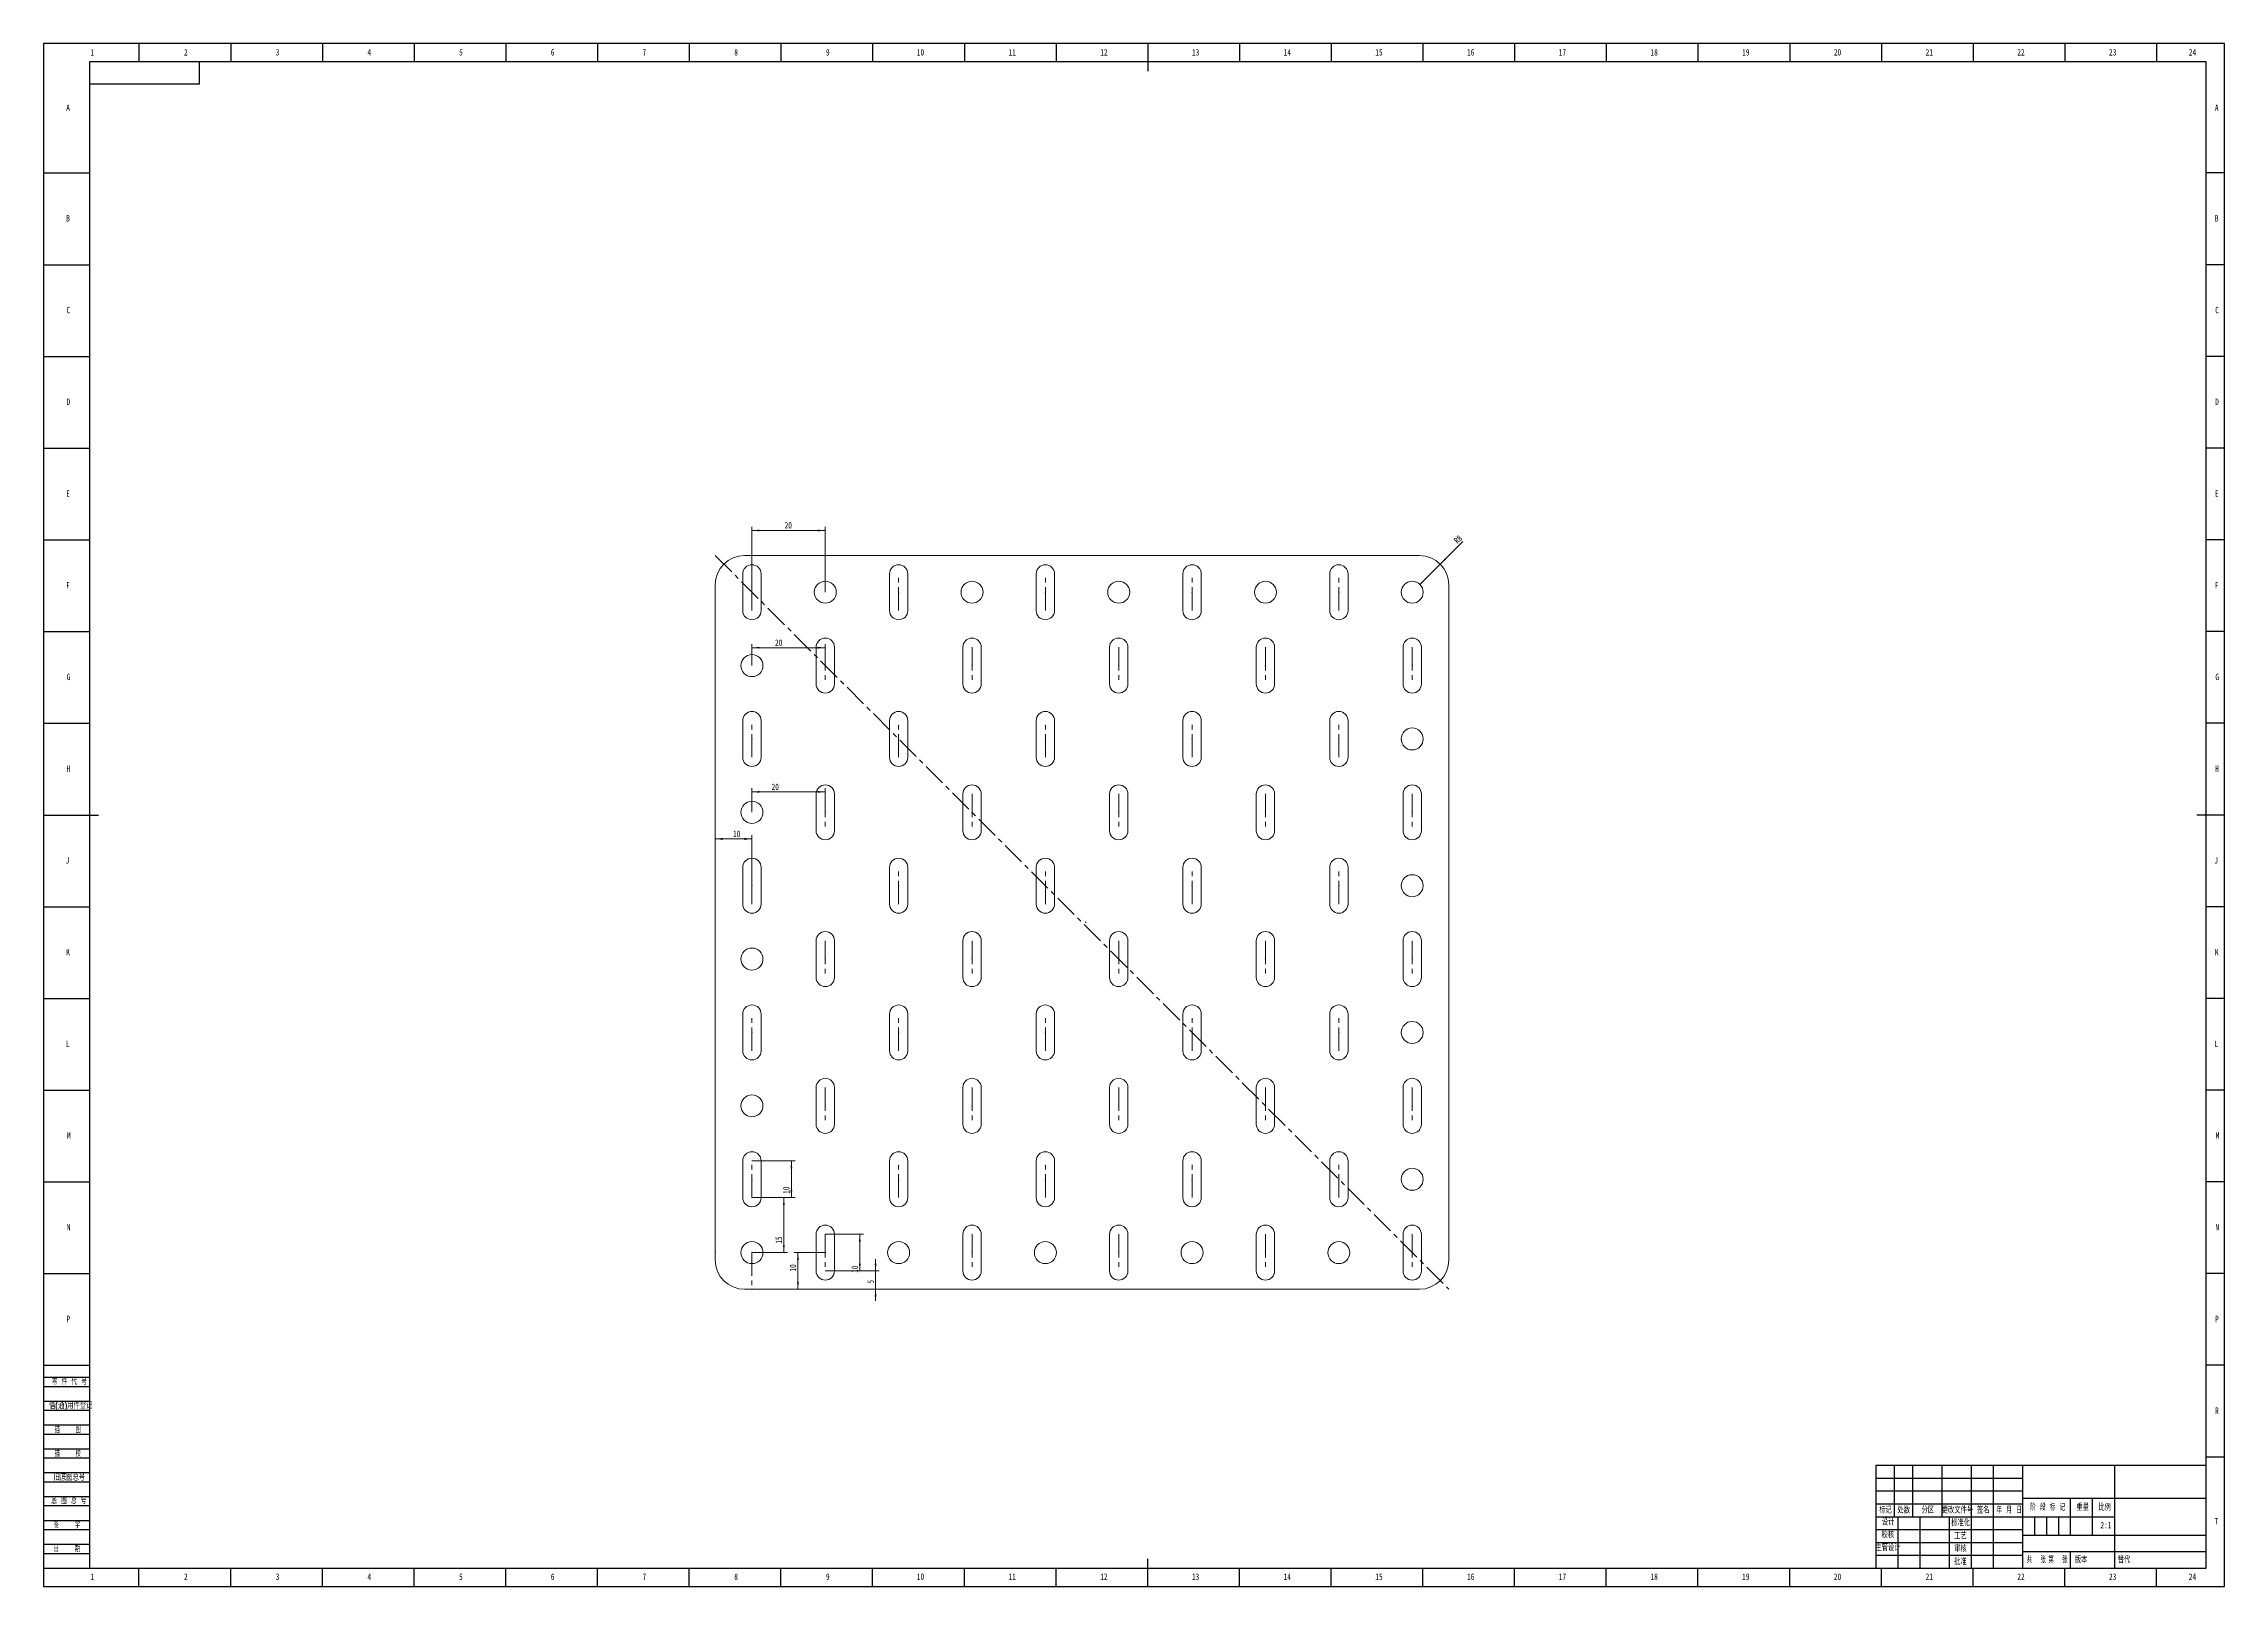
# Model space of a CAD drawing. Header units: millimetres. Extents: x 0 to 1189, y 0 to 841.
import ezdxf

# ---------------------------------------------------------------- set-up
doc = ezdxf.new("R2010")
doc.units = ezdxf.units.MM
doc.header["$PDSIZE"] = -1
doc.linetypes.add('CENTERX2', pattern=[20.32, 12.7, -2.54, 2.54, -2.54])
for name, color, linetype in [('10', 7, 'Continuous'), ('5', 7, 'Continuous'), ('9', 7, 'Continuous'), ('SLD-0', 7, 'Continuous')]:
    doc.layers.add(name, color=color, linetype=linetype)
doc.styles.add('SLDTEXTSTYLE0', font='TXT', dxfattribs={"width": 0.7})
doc.styles.add('SLDTEXTSTYLE1', font='TXT', dxfattribs={"width": 0.7, "bigfont": 'bigfont'})
doc.styles.add('SLDTEXTSTYLE2', font='TXT', dxfattribs={"width": 0.6, "bigfont": 'bigfont'})
doc.styles.add('SLDTEXTSTYLE3', font='TXT', dxfattribs={"width": 0.614286, "bigfont": 'bigfont'})
doc.styles.add('SLDTEXTSTYLE4', font='TXT', dxfattribs={"width": 0.62, "bigfont": 'bigfont'})
doc.styles.add('SLDTEXTSTYLE5', font='TXT', dxfattribs={"width": 0.566667, "bigfont": 'bigfont'})
doc.dimstyles.new('SLDDIMSTYLE0', dxfattribs={"dimtxt": 3.5, "dimasz": 4.08, "dimexe": 0, "dimexo": 0.0625, "dimgap": 0.875, "dimtad": 1, "dimlfac": 0.5, "dimrnd": 1e-09, "dimzin": 12, "dimdsep": 46, "dimtxsty": 'SLDTEXTSTYLE0', "dimsah": 1, "dimcen": 0.09, "dimadec": 0, "dimazin": 3, "dimtfac": 1, "dimtofl": 0, "dimtmove": 0, "dimatfit": 3, "dimfxl": 1, "dimfrac": 2, "dimtolj": 1, "dimtzin": 12, "dimarcsym": 0})
doc.dimstyles.new('SLDDIMSTYLE1', dxfattribs={"dimtxt": 3.5, "dimasz": 4.08, "dimexe": 0, "dimexo": 0.0625, "dimgap": 0.875, "dimtad": 1, "dimlfac": 0.5, "dimrnd": 1e-09, "dimzin": 12, "dimdsep": 46, "dimtxsty": 'SLDTEXTSTYLE0', "dimsah": 1, "dimcen": 0.09, "dimadec": 0, "dimazin": 3, "dimtfac": 1, "dimtmove": 0, "dimatfit": 0, "dimfxl": 1, "dimfrac": 2, "dimtolj": 1, "dimtzin": 12, "dimarcsym": 0})
doc.dimstyles.new('SLDDIMSTYLE2', dxfattribs={"dimtxt": 3.5, "dimasz": 4.08, "dimexe": 0, "dimexo": 0.0625, "dimgap": 0.875, "dimtad": 1, "dimlfac": 0.5, "dimrnd": 1e-09, "dimzin": 12, "dimdsep": 46, "dimtxsty": 'SLDTEXTSTYLE0', "dimsah": 1, "dimcen": 0, "dimadec": 0, "dimazin": 3, "dimtfac": 1, "dimtofl": 0, "dimtmove": 0, "dimatfit": 3, "dimfxl": 1, "dimfrac": 2, "dimtolj": 1, "dimtzin": 12, "dimarcsym": 0})

# ---------------------------------------------------------------- blocks, each defined once
blk = doc.blocks.new('_D')
at = {"color": 7, "linetype": 'Continuous', "lineweight": 0}
for p, q in [((386.2, 212), (405.6, 212)), ((403.6, 212), (403.6, 182)), ((386.2, 182), (405.6, 182))]:
    blk.add_line(p, q, dxfattribs=at)
at = {"color": 7, "linetype": 'Continuous', "lineweight": 18}
for points in [[(403.6, 212), (403.1, 207.9), (404.1, 207.9)], [(403.6, 182), (404.1, 186), (403.1, 186)]]:
    blk.add_solid(points, dxfattribs=at)
at = {"color": 7, "linetype": 'Continuous', "lineweight": 18, "insert": (399.1, 186.8), "char_height": 3.5, "attachment_point": 1, "rotation": 90, "style": 'SLDTEXTSTYLE0'}
blk.add_mtext('15', dxfattribs=at)
blk = doc.blocks.new('_D_1')
at = {"color": 7, "linetype": 'Continuous', "lineweight": 0}
for p, q in [((426.2, 192), (447, 192)), ((445, 192), (445, 172)), ((426.2, 172), (447, 172))]:
    blk.add_line(p, q, dxfattribs=at)
at = {"color": 7, "linetype": 'Continuous', "lineweight": 18}
for points in [[(445, 192), (444.5, 187.9), (445.5, 187.9)], [(445, 172), (445.5, 176), (444.5, 176)]]:
    blk.add_solid(points, dxfattribs=at)
at = {"color": 7, "linetype": 'Continuous', "lineweight": 18, "insert": (440.5, 170.9), "char_height": 3.5, "attachment_point": 1, "rotation": 90, "style": 'SLDTEXTSTYLE0'}
blk.add_mtext('10', dxfattribs=at)
blk = doc.blocks.new('_D_2')
at = {"color": 7, "linetype": 'Continuous', "lineweight": 0}
for p, q in [((386.2, 232), (409.7, 232)), ((407.7, 232), (407.7, 212)), ((386.2, 212), (409.7, 212))]:
    blk.add_line(p, q, dxfattribs=at)
at = {"color": 7, "linetype": 'Continuous', "lineweight": 18}
for points in [[(407.7, 232), (407.2, 227.9), (408.2, 227.9)], [(407.7, 212), (408.2, 216), (407.2, 216)]]:
    blk.add_solid(points, dxfattribs=at)
at = {"color": 7, "linetype": 'Continuous', "lineweight": 18, "insert": (403.2, 214), "char_height": 3.5, "attachment_point": 1, "rotation": 90, "style": 'SLDTEXTSTYLE0'}
blk.add_mtext('10', dxfattribs=at)
blk = doc.blocks.new('_D_3')
at = {"color": 7, "linetype": 'Continuous', "lineweight": 0}
for p, q in [((426.2, 172), (455.6, 172)), ((453.6, 172), (453.6, 178.3)), ((453.6, 172), (453.6, 162)), ((453.6, 162), (453.6, 155.6))]:
    blk.add_line(p, q, dxfattribs=at)
at = {"color": 7, "linetype": 'Continuous', "lineweight": 18}
for points in [[(453.6, 172), (454.1, 176), (453.1, 176)], [(453.6, 162), (453.1, 157.9), (454.1, 157.9)]]:
    blk.add_solid(points, dxfattribs=at)
at = {"color": 7, "linetype": 'Continuous', "lineweight": 18, "insert": (449.1, 165.1), "char_height": 3.5, "attachment_point": 1, "rotation": 90, "style": 'SLDTEXTSTYLE0'}
blk.add_mtext('5', dxfattribs=at)
blk = doc.blocks.new('_D_4')
at = {"color": 7, "linetype": 'Continuous', "lineweight": 0}
for q in [(773.8, 569.6), (750.2, 546)]:
    blk.add_line((761.5, 557.3), q, dxfattribs=at)
at = {"color": 7, "linetype": 'Continuous', "lineweight": 18}
blk.add_solid([(761.5, 557.3), (764.7, 559.8), (764, 560.5)], dxfattribs=at)
at = {"color": 7, "linetype": 'Continuous', "lineweight": 18, "insert": (768.5, 570.6), "char_height": 3.5, "attachment_point": 1, "rotation": 45, "style": 'SLDTEXTSTYLE0'}
blk.add_mtext('R8', dxfattribs=at)
blk = doc.blocks.new('_D_5')
at = {"color": 7, "linetype": 'Continuous', "lineweight": 0}
for p, q in [((386.2, 407.5), (366.2, 407.5)), ((386.2, 382), (386.2, 409.5))]:
    blk.add_line(p, q, dxfattribs=at)
at = {"color": 7, "linetype": 'Continuous', "lineweight": 18}
for points in [[(366.2, 407.5), (370.3, 406.9), (370.3, 408)], [(386.2, 407.5), (382.1, 408), (382.1, 406.9)]]:
    blk.add_solid(points, dxfattribs=at)
at = {"color": 7, "linetype": 'Continuous', "lineweight": 18, "insert": (375.9, 412), "char_height": 3.5, "attachment_point": 1, "style": 'SLDTEXTSTYLE0'}
blk.add_mtext('10', dxfattribs=at)
blk = doc.blocks.new('_D_6')
at = {"color": 7, "linetype": 'Continuous', "lineweight": 0}
for p, q in [((426.2, 182), (409.3, 182)), ((411.3, 182), (411.3, 162))]:
    blk.add_line(p, q, dxfattribs=at)
at = {"color": 7, "linetype": 'Continuous', "lineweight": 18}
for points in [[(411.3, 182), (410.8, 177.9), (411.8, 177.9)], [(411.3, 162), (411.8, 166), (410.8, 166)]]:
    blk.add_solid(points, dxfattribs=at)
at = {"color": 7, "linetype": 'Continuous', "lineweight": 18, "insert": (406.8, 171.6), "char_height": 3.5, "attachment_point": 1, "rotation": 90, "style": 'SLDTEXTSTYLE0'}
blk.add_mtext('10', dxfattribs=at)
blk = doc.blocks.new('_D_7')
at = {"color": 7, "linetype": 'Continuous', "lineweight": 0}
for p, q in [((386.2, 542), (386.2, 577.6)), ((426.2, 575.6), (386.2, 575.6)), ((426.2, 542), (426.2, 577.6))]:
    blk.add_line(p, q, dxfattribs=at)
at = {"color": 7, "linetype": 'Continuous', "lineweight": 18}
for points in [[(386.2, 575.6), (390.3, 575.1), (390.3, 576.1)], [(426.2, 575.6), (422.1, 576.1), (422.1, 575.1)]]:
    blk.add_solid(points, dxfattribs=at)
at = {"color": 7, "linetype": 'Continuous', "lineweight": 18, "insert": (404, 580.2), "char_height": 3.5, "attachment_point": 1, "style": 'SLDTEXTSTYLE0'}
blk.add_mtext('20', dxfattribs=at)
blk = doc.blocks.new('_D_8')
at = {"color": 7, "linetype": 'Continuous', "lineweight": 0}
for p, q in [((386.2, 502), (386.2, 513.7)), ((426.2, 511.7), (386.2, 511.7)), ((426.2, 502), (426.2, 513.7))]:
    blk.add_line(p, q, dxfattribs=at)
at = {"color": 7, "linetype": 'Continuous', "lineweight": 18}
for points in [[(386.2, 511.7), (390.3, 511.2), (390.3, 512.2)], [(426.2, 511.7), (422.1, 512.2), (422.1, 511.2)]]:
    blk.add_solid(points, dxfattribs=at)
at = {"color": 7, "linetype": 'Continuous', "lineweight": 18, "insert": (398.8, 516.2), "char_height": 3.5, "attachment_point": 1, "style": 'SLDTEXTSTYLE0'}
blk.add_mtext('20', dxfattribs=at)
blk = doc.blocks.new('_D_9')
at = {"color": 7, "linetype": 'Continuous', "lineweight": 0}
for p, q in [((386.2, 422), (386.2, 435.1)), ((426.2, 433.1), (386.2, 433.1)), ((426.2, 422), (426.2, 435.1))]:
    blk.add_line(p, q, dxfattribs=at)
at = {"color": 7, "linetype": 'Continuous', "lineweight": 18}
for points in [[(386.2, 433.1), (390.3, 432.6), (390.3, 433.6)], [(426.2, 433.1), (422.1, 433.6), (422.1, 432.6)]]:
    blk.add_solid(points, dxfattribs=at)
at = {"color": 7, "linetype": 'Continuous', "lineweight": 18, "insert": (396.9, 437.6), "char_height": 3.5, "attachment_point": 1, "style": 'SLDTEXTSTYLE0'}
blk.add_mtext('20', dxfattribs=at)

msp = doc.modelspace()

# ---------------------------------------------------------------- linework, layer by layer
at = {"color": 7, "linetype": 'CENTERX2', "lineweight": 18}
for p, q in [((366.183, 561.954), (766.183, 161.954)), ((386.183, 531.954), (386.183, 551.954)), ((466.183, 531.954), (466.183, 551.954)), ((546.183, 531.954), (546.183, 551.954)), ((626.183, 531.954), (626.183, 551.954)), ((706.183, 531.954), (706.183, 551.954)), ((426.183, 511.954), (426.183, 491.954)), ((506.183, 511.954), (506.183, 491.954)), ((586.183, 511.954), (586.183, 491.954)), ((666.183, 511.954), (666.183, 491.954)), ((746.183, 511.954), (746.183, 491.954)), ((386.183, 451.954), (386.183, 471.954)), ((466.183, 451.954), (466.183, 471.954)), ((546.183, 451.954), (546.183, 471.954)), ((626.183, 451.954), (626.183, 471.954)), ((706.183, 451.954), (706.183, 471.954)), ((426.183, 431.954), (426.183, 411.954)), ((506.183, 431.954), (506.183, 411.954)), ((586.183, 431.954), (586.183, 411.954)), ((666.183, 431.954), (666.183, 411.954)), ((746.183, 431.954), (746.183, 411.954)), ((386.183, 371.954), (386.183, 391.954)), ((466.183, 371.954), (466.183, 391.954)), ((546.183, 371.954), (546.183, 391.954)), ((626.183, 371.954), (626.183, 391.954)), ((706.183, 371.954), (706.183, 391.954)), ((426.183, 351.954), (426.183, 331.954)), ((506.183, 351.954), (506.183, 331.954)), ((586.183, 351.954), (586.183, 331.954)), ((666.183, 351.954), (666.183, 331.954)), ((746.183, 351.954), (746.183, 331.954)), ((386.183, 291.954), (386.183, 311.954)), ((466.183, 291.954), (466.183, 311.954)), ((546.183, 291.954), (546.183, 311.954)), ((626.183, 291.954), (626.183, 311.954)), ((706.183, 291.954), (706.183, 311.954)), ((426.183, 271.954), (426.183, 251.954)), ((506.183, 271.954), (506.183, 251.954)), ((586.183, 271.954), (586.183, 251.954)), ((666.183, 271.954), (666.183, 251.954)), ((746.183, 271.954), (746.183, 251.954)), ((386.183, 211.954), (386.183, 231.954)), ((466.183, 211.954), (466.183, 231.954)), ((546.183, 211.954), (546.183, 231.954)), ((626.183, 211.954), (626.183, 231.954)), ((706.183, 211.954), (706.183, 231.954)), ((426.183, 191.954), (426.183, 171.954)), ((506.183, 191.954), (506.183, 171.954)), ((586.183, 191.954), (586.183, 171.954)), ((666.183, 191.954), (666.183, 171.954)), ((746.183, 191.954), (746.183, 171.954)), ((386.183, 181.954), (386.183, 161.954))]:
    msp.add_line(p, q, dxfattribs=at)
at = {"color": 7, "linetype": 'Continuous', "lineweight": 18}
for p, q in [((382.183, 561.954), (750.183, 561.954)), ((381.183, 531.954), (381.183, 551.954)), ((391.183, 531.954), (391.183, 551.954)), ((461.183, 531.954), (461.183, 551.954)), ((471.183, 531.954), (471.183, 551.954)), ((541.183, 531.954), (541.183, 551.954)), ((551.183, 531.954), (551.183, 551.954)), ((621.183, 531.954), (621.183, 551.954)), ((631.183, 531.954), (631.183, 551.954)), ((701.183, 531.954), (701.183, 551.954)), ((711.183, 531.954), (711.183, 551.954)), ((366.183, 545.954), (366.183, 177.954)), ((766.183, 545.954), (766.183, 177.954)), ((421.183, 511.954), (421.183, 491.954)), ((431.183, 511.954), (431.183, 491.954)), ((501.183, 511.954), (501.183, 491.954)), ((511.183, 511.954), (511.183, 491.954)), ((581.183, 511.954), (581.183, 491.954)), ((591.183, 511.954), (591.183, 491.954)), ((661.183, 511.954), (661.183, 491.954)), ((671.183, 511.954), (671.183, 491.954)), ((741.183, 511.954), (741.183, 491.954)), ((751.183, 511.954), (751.183, 491.954)), ((381.183, 451.954), (381.183, 471.954)), ((391.183, 451.954), (391.183, 471.954)), ((461.183, 451.954), (461.183, 471.954)), ((471.183, 451.954), (471.183, 471.954)), ((541.183, 451.954), (541.183, 471.954)), ((551.183, 451.954), (551.183, 471.954)), ((621.183, 451.954), (621.183, 471.954)), ((631.183, 451.954), (631.183, 471.954)), ((701.183, 451.954), (701.183, 471.954)), ((711.183, 451.954), (711.183, 471.954)), ((421.183, 431.954), (421.183, 411.954)), ((431.183, 431.954), (431.183, 411.954)), ((501.183, 431.954), (501.183, 411.954)), ((511.183, 431.954), (511.183, 411.954)), ((581.183, 431.954), (581.183, 411.954)), ((591.183, 431.954), (591.183, 411.954)), ((661.183, 431.954), (661.183, 411.954)), ((671.183, 431.954), (671.183, 411.954)), ((741.183, 431.954), (741.183, 411.954)), ((751.183, 431.954), (751.183, 411.954)), ((381.183, 371.954), (381.183, 391.954)), ((391.183, 371.954), (391.183, 391.954)), ((461.183, 371.954), (461.183, 391.954)), ((471.183, 371.954), (471.183, 391.954)), ((541.183, 371.954), (541.183, 391.954)), ((551.183, 371.954), (551.183, 391.954)), ((621.183, 371.954), (621.183, 391.954)), ((631.183, 371.954), (631.183, 391.954)), ((701.183, 371.954), (701.183, 391.954)), ((711.183, 371.954), (711.183, 391.954)), ((421.183, 351.954), (421.183, 331.954)), ((431.183, 351.954), (431.183, 331.954)), ((501.183, 351.954), (501.183, 331.954)), ((511.183, 351.954), (511.183, 331.954)), ((581.183, 351.954), (581.183, 331.954)), ((591.183, 351.954), (591.183, 331.954)), ((661.183, 351.954), (661.183, 331.954)), ((671.183, 351.954), (671.183, 331.954)), ((741.183, 351.954), (741.183, 331.954)), ((751.183, 351.954), (751.183, 331.954)), ((381.183, 291.954), (381.183, 311.954)), ((391.183, 291.954), (391.183, 311.954)), ((461.183, 291.954), (461.183, 311.954)), ((471.183, 291.954), (471.183, 311.954)), ((541.183, 291.954), (541.183, 311.954)), ((551.183, 291.954), (551.183, 311.954)), ((621.183, 291.954), (621.183, 311.954)), ((631.183, 291.954), (631.183, 311.954)), ((701.183, 291.954), (701.183, 311.954)), ((711.183, 291.954), (711.183, 311.954)), ((421.183, 271.954), (421.183, 251.954)), ((431.183, 271.954), (431.183, 251.954)), ((501.183, 271.954), (501.183, 251.954)), ((511.183, 271.954), (511.183, 251.954)), ((581.183, 271.954), (581.183, 251.954)), ((591.183, 271.954), (591.183, 251.954)), ((661.183, 271.954), (661.183, 251.954)), ((671.183, 271.954), (671.183, 251.954)), ((741.183, 271.954), (741.183, 251.954)), ((751.183, 271.954), (751.183, 251.954)), ((381.183, 211.954), (381.183, 231.954)), ((391.183, 211.954), (391.183, 231.954)), ((461.183, 211.954), (461.183, 231.954)), ((471.183, 211.954), (471.183, 231.954)), ((541.183, 211.954), (541.183, 231.954)), ((551.183, 211.954), (551.183, 231.954)), ((621.183, 211.954), (621.183, 231.954)), ((631.183, 211.954), (631.183, 231.954)), ((701.183, 211.954), (701.183, 231.954)), ((711.183, 211.954), (711.183, 231.954)), ((421.183, 191.954), (421.183, 171.954)), ((431.183, 191.954), (431.183, 171.954)), ((501.183, 191.954), (501.183, 171.954)), ((511.183, 191.954), (511.183, 171.954)), ((581.183, 191.954), (581.183, 171.954)), ((591.183, 191.954), (591.183, 171.954)), ((661.183, 191.954), (661.183, 171.954)), ((671.183, 191.954), (671.183, 171.954)), ((741.183, 191.954), (741.183, 171.954)), ((751.183, 191.954), (751.183, 171.954)), ((382.183, 161.954), (750.183, 161.954))]:
    msp.add_line(p, q, dxfattribs=at)
for centre in [(426.183, 541.954), (506.183, 541.954), (586.183, 541.954), (666.183, 541.954), (746.183, 541.954), (386.183, 501.954), (746.183, 461.954), (386.183, 421.954), (746.183, 381.954), (386.183, 341.954), (746.183, 301.954), (386.183, 261.954), (746.183, 221.954), (386.183, 181.954), (466.183, 181.954), (546.183, 181.954), (626.183, 181.954), (706.183, 181.954)]:
    msp.add_circle(centre, 6, dxfattribs=at)
for centre, radius, start, end in [((382.183, 545.954), 16, 90, 180), ((750.183, 545.954), 16, 0, 90), ((386.183, 551.954), 5, 0, 180), ((466.183, 551.954), 5, 0, 180), ((546.183, 551.954), 5, 0, 180), ((626.183, 551.954), 5, 0, 180), ((706.183, 551.954), 5, 0, 180), ((386.183, 531.954), 5, 180, 0), ((466.183, 531.954), 5, 180, 0), ((546.183, 531.954), 5, 180, 0), ((626.183, 531.954), 5, 180, 0), ((706.183, 531.954), 5, 180, 0), ((426.183, 511.954), 5, 0, 180), ((506.183, 511.954), 5, 0, 180), ((586.183, 511.954), 5, 0, 180), ((666.183, 511.954), 5, 0, 180), ((746.183, 511.954), 5, 0, 180), ((426.183, 491.954), 5, 180, 0), ((506.183, 491.954), 5, 180, 0), ((586.183, 491.954), 5, 180, 0), ((666.183, 491.954), 5, 180, 0), ((746.183, 491.954), 5, 180, 0), ((386.183, 471.954), 5, 0, 180), ((466.183, 471.954), 5, 0, 180), ((546.183, 471.954), 5, 0, 180), ((626.183, 471.954), 5, 0, 180), ((706.183, 471.954), 5, 360, 180), ((386.183, 451.954), 5, 180, 0), ((466.183, 451.954), 5, 180, 0), ((546.183, 451.954), 5, 180, 0), ((626.183, 451.954), 5, 180, 0), ((706.183, 451.954), 5, 180, 0), ((426.183, 431.954), 5, 0, 180), ((506.183, 431.954), 5, 0, 180), ((586.183, 431.954), 5, 0, 180), ((666.183, 431.954), 5, 0, 180), ((746.183, 431.954), 5, 0, 180), ((426.183, 411.954), 5, 180, 0), ((506.183, 411.954), 5, 180, 0), ((586.183, 411.954), 5, 180, 0), ((666.183, 411.954), 5, 180, 0), ((746.183, 411.954), 5, 180, 0), ((386.183, 391.954), 5, 0, 180), ((466.183, 391.954), 5, 0, 180), ((546.183, 391.954), 5, 0, 180), ((626.183, 391.954), 5, 0, 180), ((706.183, 391.954), 5, 0, 180), ((386.183, 371.954), 5, 180, 0), ((466.183, 371.954), 5, 180, 0), ((546.183, 371.954), 5, 180, 0), ((626.183, 371.954), 5, 180, 0), ((706.183, 371.954), 5, 180, 0), ((426.183, 351.954), 5, 0, 180), ((506.183, 351.954), 5, 0, 180), ((586.183, 351.954), 5, 0, 180), ((666.183, 351.954), 5, 0, 180), ((746.183, 351.954), 5, 0, 180), ((426.183, 331.954), 5, 180, 0), ((506.183, 331.954), 5, 180, 0), ((586.183, 331.954), 5, 180, 0), ((666.183, 331.954), 5, 180, 0), ((746.183, 331.954), 5, 180, 0), ((386.183, 311.954), 5, 0, 180), ((466.183, 311.954), 5, 0, 180), ((546.183, 311.954), 5, 0, 180), ((626.183, 311.954), 5, 0, 180), ((706.183, 311.954), 5, 0, 180), ((386.183, 291.954), 5, 180, 0), ((466.183, 291.954), 5, 180, 0), ((546.183, 291.954), 5, 180, 0), ((626.183, 291.954), 5, 180, 0), ((706.183, 291.954), 5, 180, 0), ((426.183, 271.954), 5, 0, 180), ((506.183, 271.954), 5, 0, 180), ((586.183, 271.954), 5, 0, 180), ((666.183, 271.954), 5, 0, 180), ((746.183, 271.954), 5, 0, 180), ((426.183, 251.954), 5, 180, 0), ((506.183, 251.954), 5, 180, 0), ((586.183, 251.954), 5, 180, 0), ((666.183, 251.954), 5, 180, 0), ((746.183, 251.954), 5, 180, 0), ((386.183, 231.954), 5, 360, 180), ((466.183, 231.954), 5, 0, 180), ((546.183, 231.954), 5, 0, 180), ((626.183, 231.954), 5, 0, 180), ((706.183, 231.954), 5, 0, 180), ((386.183, 211.954), 5, 180, 360), ((466.183, 211.954), 5, 180, 0), ((546.183, 211.954), 5, 180, 0), ((626.183, 211.954), 5, 180, 0), ((706.183, 211.954), 5, 180, 0), ((426.183, 191.954), 5, 0, 180), ((506.183, 191.954), 5, 0, 180), ((586.183, 191.954), 5, 0, 180), ((666.183, 191.954), 5, 0, 180), ((746.183, 191.954), 5, 0, 180), ((382.183, 177.954), 16, 180, 270), ((426.183, 171.954), 5, 180, 0), ((506.183, 171.954), 5, 180, 0), ((586.183, 171.954), 5, 180, 0), ((666.183, 171.954), 5, 180, 0), ((746.183, 171.954), 5, 180, 0), ((750.183, 177.954), 16, 270, 0)]:
    msp.add_arc(centre, radius, start, end, dxfattribs=at)
for p in [(386.183, 541.954), (466.183, 541.954), (546.183, 541.954), (626.183, 541.954), (706.183, 541.954), (426.183, 501.954), (506.183, 501.954), (586.183, 501.954), (666.183, 501.954), (746.183, 501.954), (386.183, 461.954), (466.183, 461.954), (546.183, 461.954), (626.183, 461.954), (706.183, 461.954), (426.183, 421.954), (506.183, 421.954), (586.183, 421.954), (666.183, 421.954), (746.183, 421.954), (386.183, 381.954), (466.183, 381.954), (546.183, 381.954), (626.183, 381.954), (706.183, 381.954), (568.178, 361.954), (426.183, 341.954), (506.183, 341.954), (586.183, 341.954), (666.183, 341.954), (746.183, 341.954), (386.183, 301.954), (466.183, 301.954), (546.183, 301.954), (626.183, 301.954), (706.183, 301.954), (426.183, 261.954), (506.183, 261.954), (586.183, 261.954), (666.183, 261.954), (746.183, 261.954), (386.183, 221.954), (466.183, 221.954), (546.183, 221.954), (626.183, 221.954), (706.183, 221.954), (366.183, 181.954), (426.183, 181.954), (506.183, 181.954), (586.183, 181.954), (666.183, 181.954), (746.183, 181.954), (386.183, 161.954)]:
    msp.add_point(p, dxfattribs=at)
at = {"layer": '5', "color": 7}
for p, q in [((1189, 841), (0, 841)), ((0, 841), (0, 0)), ((1189, 0), (1189, 841)), ((0, 114), (25, 114)), ((0, 109), (25, 109)), ((0, 101), (25, 101)), ((0, 96), (25, 96)), ((0, 88), (25, 88)), ((0, 83), (25, 83)), ((0, 75), (25, 75)), ((0, 70), (25, 70)), ((0, 62), (25, 62)), ((0, 57), (25, 57)), ((0, 49), (25, 49)), ((999, 59), (1079, 59)), ((999, 52), (1079, 52)), ((0, 44), (25, 44)), ((0, 36), (25, 36)), ((1085.5, 38), (1085.5, 28)), ((1092, 38), (1092, 28)), ((1098.5, 38), (1098.5, 28)), ((0, 31), (25, 31)), ((0, 23), (25, 23)), ((0, 18), (25, 18)), ((0, 0), (1189, 0))]:
    msp.add_line(p, q, dxfattribs=at)
at = {"layer": '5'}
for p, q in [((52, 841), (52, 831.05)), ((102, 841), (102, 831.05)), ((152, 841), (152, 831.05)), ((202, 841), (202, 831.05)), ((252, 841), (252, 831.05)), ((302, 841), (302, 831.05)), ((352, 841), (352, 831.05)), ((402, 841), (402, 831.05)), ((452, 841), (452, 831.05)), ((502, 841), (502, 831.05)), ((552, 841), (552, 831.05)), ((652, 841), (652, 831.05)), ((702, 841), (702, 831.05)), ((752, 841), (752, 831.05)), ((802, 841), (802, 831.05)), ((852, 841), (852, 831.05)), ((902, 841), (902, 831.05)), ((952, 841), (952, 831.05)), ((1002, 841), (1002, 831.05)), ((1052, 841), (1052, 831.05)), ((1102, 841), (1102, 831.05)), ((1152, 841), (1152, 831.05)), ((0, 770.5), (25, 770.5)), ((1189, 770.5), (1179, 770.5)), ((0, 720.5), (25, 720.5)), ((1189, 720.5), (1179, 720.5)), ((0, 670.5), (25, 670.5)), ((1189, 670.5), (1179, 670.5)), ((0, 620.5), (25, 620.5)), ((1189, 620.5), (1179, 620.5)), ((0, 570.5), (25, 570.5)), ((1189, 570.5), (1179, 570.5)), ((0, 520.5), (25, 520.5)), ((1189, 520.5), (1179, 520.5)), ((0, 470.5), (25, 470.5)), ((1189, 470.5), (1179, 470.5)), ((0, 370.5), (25, 370.5)), ((1189, 370.5), (1179, 370.5)), ((0, 320.5), (25, 320.5)), ((1189, 320.5), (1179, 320.5)), ((0, 270.5), (25, 270.5)), ((1189, 270.5), (1179, 270.5)), ((0, 220.5), (25, 220.5)), ((1189, 220.5), (1179, 220.5)), ((0, 170.5), (25, 170.5)), ((1189, 170.5), (1179, 170.5)), ((0, 120.5), (25, 120.5)), ((1189, 120.5), (1179, 120.5)), ((1189, 70.5), (1179, 70.5)), ((52, 0), (52, 10)), ((102, 0), (102, 10)), ((152, 0), (152, 10)), ((202, 0), (202, 10)), ((252, 0), (252, 10)), ((302, 0), (302, 10)), ((352, 0), (352, 10)), ((402, 0), (402, 10)), ((452, 0), (452, 10)), ((502, 0), (502, 10)), ((552, 0), (552, 10)), ((652, 0), (652, 10)), ((702, 0), (702, 10)), ((752, 0), (752, 10)), ((802, 0), (802, 10)), ((852, 0), (852, 10)), ((902, 0), (902, 10)), ((952, 0), (952, 10)), ((1002, 0), (1002, 10)), ((1052, 0), (1052, 10)), ((1102, 0), (1102, 10)), ((1152, 0), (1152, 10))]:
    msp.add_line(p, q, dxfattribs=at)
at = {"layer": '5', "lineweight": 25}
for p, q in [((602, 841), (602, 826)), ((0, 420.5), (30, 420.5)), ((1189, 420.5), (1174, 420.5)), ((602, 0), (602, 15)), ((1105, 18.982), (1105, 10))]:
    msp.add_line(p, q, dxfattribs=at)
at = {"layer": '5', "color": 7, "lineweight": 25}
for p, q in [((1179, 831.05), (25, 831.05)), ((25, 831.05), (25, 10)), ((85, 819), (85, 831)), ((1179, 10), (1179, 831.05)), ((25, 819), (85, 819)), ((999, 66), (1179, 66)), ((999, 66), (999, 10)), ((1009, 66), (1009, 38)), ((1019, 66), (1019, 38)), ((1035, 66), (1035, 38)), ((1051, 66), (1051, 10)), ((1063, 66), (1063, 10)), ((1079, 66), (1079, 10)), ((1129, 66), (1129, 38)), ((1079, 48), (1179, 48)), ((1105, 48), (1105, 28)), ((1117, 48), (1117, 28)), ((999, 45), (1079, 45)), ((999, 38), (1129, 38)), ((1011, 38), (1011, 10)), ((1023, 38), (1023, 10)), ((1039, 38), (1039, 10)), ((1129, 38), (1129, 10)), ((999, 31), (1079, 31)), ((999, 24), (1079, 24)), ((1079, 28), (1179, 28)), ((999, 17), (1079, 17)), ((1079.006, 18.982), (1179, 18.982)), ((0, 10), (1179, 10))]:
    msp.add_line(p, q, dxfattribs=at)

# ---------------------------------------------------------------- texts
at = {"layer": '10', "char_height": 3.5, "attachment_point": 2}
for s, insert, style in [('1', (26.544, 838.025), 'SLDTEXTSTYLE0'), ('2', (77.544, 838.025), 'SLDTEXTSTYLE0'), ('3', (127.544, 838.025), 'SLDTEXTSTYLE0'), ('4', (177.544, 838.025), 'SLDTEXTSTYLE0'), ('5', (227.544, 838.025), 'SLDTEXTSTYLE0'), ('6', (277.547, 838.025), 'SLDTEXTSTYLE0'), ('7', (327.547, 838.025), 'SLDTEXTSTYLE0'), ('8', (377.547, 838.025), 'SLDTEXTSTYLE0'), ('9', (427.547, 838.025), 'SLDTEXTSTYLE0'), ('10', (478.089, 838.025), 'SLDTEXTSTYLE0'), ('11', (528.089, 838.025), 'SLDTEXTSTYLE0'), ('12', (578.089, 838.025), 'SLDTEXTSTYLE0'), ('13', (628.089, 838.025), 'SLDTEXTSTYLE0'), ('14', (678.089, 838.025), 'SLDTEXTSTYLE0'), ('15', (728.089, 838.025), 'SLDTEXTSTYLE0'), ('16', (778.091, 838.025), 'SLDTEXTSTYLE0'), ('17', (828.091, 838.025), 'SLDTEXTSTYLE0'), ('18', (878.091, 838.025), 'SLDTEXTSTYLE0'), ('19', (928.091, 838.025), 'SLDTEXTSTYLE0'), ('20', (978.089, 838.025), 'SLDTEXTSTYLE0'), ('21', (1028.089, 838.025), 'SLDTEXTSTYLE0'), ('22', (1078.089, 838.025), 'SLDTEXTSTYLE0'), ('23', (1128.089, 838.025), 'SLDTEXTSTYLE0'), ('24', (1171.589, 838.025), 'SLDTEXTSTYLE0'), ('A', (13.32, 807.775), 'SLDTEXTSTYLE0'), ('A', (1184.82, 807.775), 'SLDTEXTSTYLE0'), ('B', (13.32, 747.525), 'SLDTEXTSTYLE0'), ('B', (1184.82, 747.525), 'SLDTEXTSTYLE0'), ('C', (13.482, 697.525), 'SLDTEXTSTYLE0'), ('C', (1184.982, 697.525), 'SLDTEXTSTYLE0'), ('D', (13.484, 647.525), 'SLDTEXTSTYLE0'), ('D', (1184.984, 647.525), 'SLDTEXTSTYLE0'), ('E', (13.318, 597.525), 'SLDTEXTSTYLE0'), ('E', (1184.818, 597.525), 'SLDTEXTSTYLE0'), ('F', (13.279, 547.525), 'SLDTEXTSTYLE0'), ('F', (1184.779, 547.525), 'SLDTEXTSTYLE0'), ('G', (13.594, 497.525), 'SLDTEXTSTYLE0'), ('G', (1185.094, 497.525), 'SLDTEXTSTYLE0'), ('H', (13.484, 447.525), 'SLDTEXTSTYLE0'), ('H', (1184.984, 447.525), 'SLDTEXTSTYLE0'), ('J', (13.015, 397.525), 'SLDTEXTSTYLE0'), ('J', (1184.515, 397.525), 'SLDTEXTSTYLE0'), ('K', (13.32, 347.525), 'SLDTEXTSTYLE0'), ('K', (1184.82, 347.525), 'SLDTEXTSTYLE0'), ('L', (13.181, 297.525), 'SLDTEXTSTYLE0'), ('L', (1184.681, 297.525), 'SLDTEXTSTYLE0'), ('M', (13.707, 247.525), 'SLDTEXTSTYLE0'), ('M', (1185.207, 247.525), 'SLDTEXTSTYLE0'), ('N', (13.603, 197.525), 'SLDTEXTSTYLE0'), ('N', (1185.103, 197.525), 'SLDTEXTSTYLE0'), ('P', (13.444, 147.525), 'SLDTEXTSTYLE0'), ('P', (1184.944, 147.525), 'SLDTEXTSTYLE0'), ('R', (1184.984, 97.525), 'SLDTEXTSTYLE0'), ('T', (1184.656, 37.275), 'SLDTEXTSTYLE0'), ('校核', (1005.494, 29.857), 'SLDTEXTSTYLE1'), ('主管设计', (1005.562, 22.83), 'SLDTEXTSTYLE1'), ('1', (26.544, 7.025), 'SLDTEXTSTYLE0'), ('2', (77.544, 7.025), 'SLDTEXTSTYLE0'), ('3', (127.544, 7.025), 'SLDTEXTSTYLE0'), ('4', (177.544, 7.025), 'SLDTEXTSTYLE0'), ('5', (227.544, 7.025), 'SLDTEXTSTYLE0'), ('6', (277.547, 7.025), 'SLDTEXTSTYLE0'), ('7', (327.547, 7.025), 'SLDTEXTSTYLE0'), ('8', (377.547, 7.025), 'SLDTEXTSTYLE0'), ('9', (427.547, 7.025), 'SLDTEXTSTYLE0'), ('10', (478.089, 7.025), 'SLDTEXTSTYLE0'), ('11', (528.089, 7.025), 'SLDTEXTSTYLE0'), ('12', (578.089, 7.025), 'SLDTEXTSTYLE0'), ('13', (628.089, 7.025), 'SLDTEXTSTYLE0'), ('14', (678.089, 7.025), 'SLDTEXTSTYLE0'), ('15', (728.089, 7.025), 'SLDTEXTSTYLE0'), ('16', (778.091, 7.025), 'SLDTEXTSTYLE0'), ('17', (828.091, 7.025), 'SLDTEXTSTYLE0'), ('18', (878.091, 7.025), 'SLDTEXTSTYLE0'), ('19', (928.091, 7.025), 'SLDTEXTSTYLE0'), ('20', (978.089, 7.025), 'SLDTEXTSTYLE0'), ('21', (1028.089, 7.025), 'SLDTEXTSTYLE0'), ('22', (1078.089, 7.025), 'SLDTEXTSTYLE0'), ('23', (1128.089, 7.025), 'SLDTEXTSTYLE0'), ('24', (1171.589, 7.025), 'SLDTEXTSTYLE0')]:
    msp.add_mtext(s, dxfattribs=dict(at, insert=insert, style=style))
at = {"layer": '10', "color": 7, "insert": (1110.844, 16.188), "char_height": 3.5, "attachment_point": 2, "style": 'SLDTEXTSTYLE1'}
msp.add_mtext('版本', dxfattribs=at)
at = {"layer": '9', "color": 7, "char_height": 3.5}
for s, insert, attachment_point, style in [('零 件 代 号', (4.482, 113.36), 1, 'SLDTEXTSTYLE3'), ('借(通)用件登记', (2.933, 100.276), 1, 'SLDTEXTSTYLE1'), ('描    图', (13.129, 87.176), 2, 'SLDTEXTSTYLE5'), ('描    校', (13.129, 74.137), 2, 'SLDTEXTSTYLE5'), ('旧底图总号', (5.459, 61.201), 1, 'SLDTEXTSTYLE1'), ('底 图 总 号', (4.212, 48.433), 1, 'SLDTEXTSTYLE3'), ('标记', (1004.245, 43.306), 2, 'SLDTEXTSTYLE1'), ('设计', (1005.645, 36.767), 2, 'SLDTEXTSTYLE1'), ('处数', (1014.171, 43.306), 2, 'SLDTEXTSTYLE1'), ('分区', (1027.308, 43.306), 2, 'SLDTEXTSTYLE1'), ('更改文件号', (1043.482, 43.306), 2, 'SLDTEXTSTYLE1'), ('标准化', (1045.185, 36.358), 2, 'SLDTEXTSTYLE1'), ('签名', (1057.537, 43.306), 2, 'SLDTEXTSTYLE1'), ('年 月 日', (1071.61, 43.306), 2, 'SLDTEXTSTYLE4'), ('阶 段 标 记', (1092.651, 44.81), 2, 'SLDTEXTSTYLE3'), ('重量', (1111.794, 44.81), 2, 'SLDTEXTSTYLE1'), ('比例', (1123.679, 44.81), 2, 'SLDTEXTSTYLE1'), ('签    字', (12.691, 35.193), 2, 'SLDTEXTSTYLE5'), ('工艺', (1045.075, 29.23), 2, 'SLDTEXTSTYLE1'), ('日    期', (12.691, 22.233), 2, 'SLDTEXTSTYLE5'), ('批准', (1045.075, 15.216), 2, 'SLDTEXTSTYLE1'), ('审核', (1045.075, 22.249), 2, 'SLDTEXTSTYLE1'), ('共  张', (1086.383, 16.188), 2, 'SLDTEXTSTYLE2'), ('第  张', (1098.274, 16.188), 2, 'SLDTEXTSTYLE2')]:
    msp.add_mtext(s, dxfattribs=dict(at, insert=insert, attachment_point=attachment_point, style=style))
at = {"layer": 'SLD-0', "char_height": 3.5}
for s, insert, attachment_point, style in [('2:1', (1124.437, 35.158), 2, 'SLDTEXTSTYLE0'), ('替代', (1130.851, 16.188), 1, 'SLDTEXTSTYLE1')]:
    msp.add_mtext(s, dxfattribs=dict(at, insert=insert, attachment_point=attachment_point, style=style))

# ---------------------------------------------------------------- dimensions: what is measured, and where the dimension line sits
at = {"color": 7, "linetype": 'Continuous', "lineweight": 18}
for base, p1, p2, picture, middle in [((386.183, 577.804), (426.183, 541.954), (386.183, 541.954), '_D_7', (405.585, 577.804)), ((366.183, 409.62), (386.183, 381.954), (366.183, 545.954), '_D_5', (377.4, 409.62)), ((386.183, 513.859), (426.183, 501.954), (386.183, 501.954), '_D_8', (400.29, 513.859)), ((386.183, 435.234), (426.183, 421.954), (386.183, 421.954), '_D_9', (398.418, 435.234))]:
    dim = msp.add_linear_dim(base=base, p1=p1, p2=p2, dimstyle='SLDDIMSTYLE0', dxfattribs=at)
    dim.commit()
    dim.dimension.update_dxf_attribs({"geometry": picture, "text_midpoint": middle, "dimtype": 160})
dim = msp.add_radius_dim(center=(750.183, 545.954), mpoint=(761.496, 557.268), dimstyle='SLDDIMSTYLE2', dxfattribs=at)
dim.commit()
dim.dimension.update_dxf_attribs({"geometry": '_D_4', "text_midpoint": (772.81, 568.581), "dimtype": 164})
for base, p1, p2, dimstyle, picture, middle in [((405.527, 211.954), (386.183, 231.954), (386.183, 211.954), 'SLDDIMSTYLE0', '_D_2', (405.527, 215.511)), ((401.429, 181.954), (386.183, 211.954), (386.183, 181.954), 'SLDDIMSTYLE0', '_D', (401.429, 188.342)), ((442.868, 171.954), (426.183, 191.954), (426.183, 171.954), 'SLDDIMSTYLE0', '_D_1', (442.868, 172.42)), ((409.122, 161.954), (426.183, 181.954), (382.183, 161.954), 'SLDDIMSTYLE0', '_D_6', (409.122, 173.141)), ((451.465, 161.954), (426.183, 171.954), (382.183, 161.954), 'SLDDIMSTYLE1', '_D_3', (451.465, 165.822))]:
    dim = msp.add_linear_dim(base=base, p1=p1, p2=p2, angle=90, dimstyle=dimstyle, dxfattribs=at)
    dim.commit()
    dim.dimension.update_dxf_attribs({"geometry": picture, "text_midpoint": middle, "dimtype": 160})

doc.saveas('drawing.dxf')
